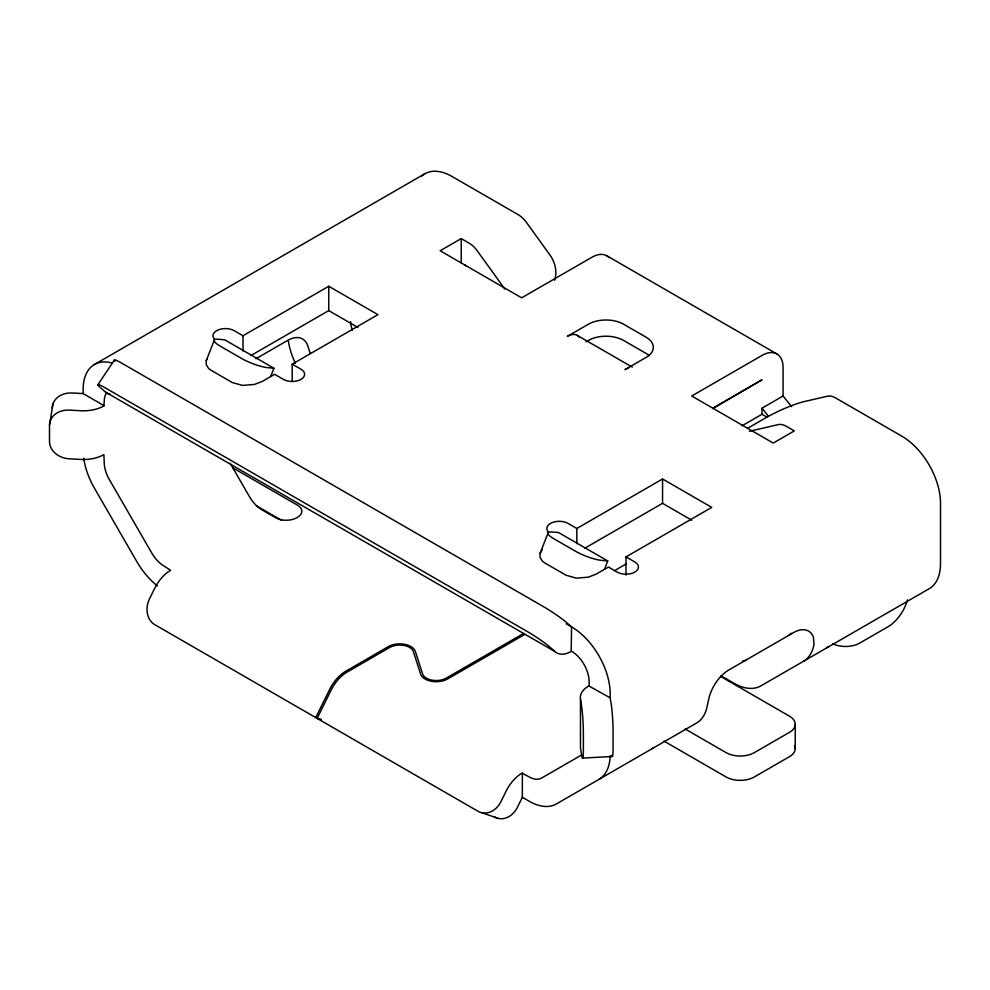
<?xml version="1.0" encoding="UTF-8"?>
<svg xmlns="http://www.w3.org/2000/svg" width="990" height="990" viewBox="0 0 990 990"><rect width="100%" height="100%" fill="white"/><g stroke="black" fill="none" stroke-linecap="round" stroke-linejoin="round"><path stroke-width="1.49" d="M214.446 339.818L206.254 360.669L206.205 364.543L208.544 368.416L211.192 370.359L232.279 382.524L242.501 385.419L254.541 384.429L262.56 381.274L274.626 374.307L283.412 379.38A12.425 7.178 0 0 0 300.985 379.38A12.425 7.178 0 0 0 300.985 369.233L292.199 364.159L292.199 380.903M548.262 532.546L540.07 553.398L540.02 557.271L542.359 561.144L545.007 563.075L566.094 575.252L576.316 578.148L588.357 577.158L596.376 574.002L608.442 567.035L617.228 572.109A12.425 7.178 0 0 0 634.8 572.109A12.425 7.178 0 0 0 634.8 561.961L626.014 556.887L626.014 575.153M321.23 719.482L315.736 717.589L154.811 624.678A19.874 16.125 -71 0 1 149.515 598.814L154.7 588.32A28.821 16.644 -60 0 1 170.626 570.277L164.192 566.169A24.849 14.343 60 0 1 151.767 553.051L109.358 479.581A24.849 14.343 60 0 1 104.21 462.268L103.876 454.633A28.821 16.644 0 0 1 80.821 459.434L69.288 458.815A19.874 16.162 9.2 0 1 49.5 441.515L49.5 425.292L52.94 403.982M270.678 376.584L273.921 368.218L224.73 339.818L218.642 339.273A19.874 4.195 21.2 0 0 220.523 346.302L241.61 358.479A19.874 4.195 21.2 0 0 267.832 367.674L273.921 368.218M604.494 569.312L607.736 560.946L558.546 532.546L552.457 532.001A19.874 4.195 21.2 0 0 554.338 539.03L575.425 551.195A19.874 4.195 21.2 0 0 601.648 560.402L607.736 560.946M206.254 360.669L207.083 358.739M540.07 553.398L542.26 549.524M315.736 717.589L329.695 689.349A28.821 16.644 -60 0 1 345.621 671.307L388.464 646.569A15.902 9.182 0 0 1 404.427 644.292A15.902 9.182 0 0 1 415.342 651.383L422.594 673.98A13.91 8.031 0 0 0 432.147 680.192A13.91 8.031 0 0 0 446.119 678.199L523.623 633.452M581.316 755.135L541.555 778.091A24.849 14.343 60 0 1 529.13 776.865L522.015 773.14A28.821 16.644 -60 0 0 506.088 791.196L500.903 801.69A19.874 16.125 -71 0 1 478.083 811.317L317.147 718.406L331.093 690.166A28.821 16.644 -60 0 1 347.032 672.111L389.874 647.373A13.91 8.031 0 0 1 403.833 645.381A13.91 8.031 0 0 1 413.387 651.593L420.639 674.19A15.902 9.182 0 0 0 431.553 681.293A15.902 9.182 0 0 0 447.517 679.016L525.022 634.268M522.349 772.943L522.349 797.297L517.386 807.357A19.874 16.125 -71 0 1 494.555 816.985M97.824 384.85L114.308 360.15M94.446 364.493L424.747 173.794M106.561 392.906A24.849 14.343 60 0 0 104.21 401.693L103.876 405.937A28.821 16.644 0 0 1 80.821 410.739L69.288 410.12A19.874 16.162 9.2 0 0 49.5 425.292M214.669 339.347A12.425 7.178 0 0 1 217.874 330.066A12.425 7.178 0 0 1 234.222 330.685L243.008 335.759L328.742 286.259L377.933 314.659L292.199 364.159M250.916 355.534L328.742 310.6L357.996 327.492M504.863 289.068L477.217 250.767A19.874 11.472 60 0 0 469.161 243.169L461.216 238.59L440.129 250.755L521.656 297.829L591.933 257.252A29.811 17.214 -60 0 1 609.197 257.66M255.965 358.714L287.632 340.424A29.811 17.214 -60 0 1 307.42 344.941L310.291 353.517M586.068 341.785L588.419 340.424A24.849 14.343 0 0 1 623.552 340.424L646.037 353.405A24.849 14.343 0 0 1 649.131 355.583M712.936 408.103L762.003 379.789L712.726 408.635M742.03 425.799L762.003 414.278L762.003 408.189L783.078 396.012L783.078 367.612A29.811 17.214 -60 0 0 762.003 355.435L691.725 396.012L773.24 443.075L794.327 430.91L786.382 426.319A19.874 11.472 60 0 0 778.313 424.599L749.343 431.293M747.45 428.385L765.901 417.743A29.811 4.232 -24.2 0 1 804.251 401.569L827.516 396.198A19.874 11.472 60 0 1 835.572 397.918L901.853 436.182A54.66 31.556 60 0 1 940.5 503.13L940.5 563.706A54.66 31.556 60 0 1 929.177 588.728L760.963 685.847A54.66 31.556 60 0 1 733.64 683.137L721.091 675.885M548.485 532.076A12.425 7.178 0 0 1 551.69 522.794A12.425 7.178 0 0 1 568.037 523.413L576.824 528.487L662.558 478.987L711.748 507.387L626.014 556.887M584.731 548.262L662.558 503.328L691.8 520.22M614.332 570.76L626.311 563.842M115.013 361.189A19.874 1.807 33.7 0 1 122.092 363.367L543.757 606.821A19.874 1.807 33.7 0 1 566.577 622.549L571.552 626.88L571.205 651.42A28.821 16.644 -60 0 1 555.279 651.766L105.509 392.089L100.324 387.585A19.874 1.807 33.7 0 1 105.608 388.068L527.274 631.509A19.874 1.807 33.7 0 1 550.093 647.25L555.279 651.766M611.709 755.37A19.874 1.51 86.9 0 0 613.07 748.155L613.07 731.932A19.874 1.497 86.9 0 0 611.226 704.286L610.199 697.888L588.79 685.897A28.821 16.644 0 0 0 580.474 699.212L580.474 747.896L581.538 754.553A19.874 1.51 86.9 0 0 583.382 749.752L583.382 733.528A19.874 1.497 86.9 0 0 581.538 705.882L580.474 699.212M582.466 758.093L612.154 756.496M104.21 405.752L83.123 393.575L72.06 392.981A19.874 16.162 9.2 0 0 52.26 408.152M317.147 718.406L321.267 719.829M482.019 812.815L498.49 818.482M606.833 255.779L776.902 353.962M762.003 414.278L767.213 417.285M577.269 335.387L632.276 367.142M720.559 676.393L789.401 716.141A19.874 11.472 0 0 1 789.401 732.377L754.269 752.66A19.874 11.472 0 0 1 726.153 752.66L685.105 728.962M566.193 623.787L571.552 626.88A54.66 31.556 60 0 1 610.199 693.829L610.199 697.888M232.588 467.701L297.47 505.16A14.912 8.613 0 0 1 297.47 517.337L296.765 517.733A14.912 8.613 0 0 1 275.678 517.733L261.88 509.763A24.849 14.343 60 0 1 249.455 496.646L230.175 463.258M256.422 505.803L281.581 520.332M663.931 741.077L726.153 777.002A19.874 11.472 0 0 0 754.269 777.002L789.401 756.719A19.874 11.472 0 0 0 794.549 745.631M522.349 797.297L529.13 801.207A54.66 31.556 60 0 0 556.467 803.917L696.564 723.022A54.66 31.556 60 0 0 707.194 706.006L709.174 697.257A29.811 17.214 -60 0 1 728.962 669.884L793.621 632.561A29.811 17.214 -60 0 1 813.409 637.077L814.015 644.329A54.66 31.556 60 0 1 803.385 661.357M783.078 396.012L791.678 406.704M762.003 408.189L768.389 416.134M795.23 724.259L795.23 748.601M662.558 478.987L662.558 503.328M589.112 685.711L589.112 681.652A24.849 14.343 60 0 0 571.552 651.222M576.824 528.487L576.824 543.708M461.216 238.59L461.216 262.932M328.742 286.259L328.742 310.6M243.008 335.759L243.008 350.98M83.123 393.575L83.123 389.515A54.66 31.556 60 0 1 111.771 362.946M83.717 458.197A54.66 31.556 60 0 0 94.446 488.194L136.855 561.652A54.66 31.556 60 0 0 157.472 585.944M610.174 755.84A54.66 31.556 60 0 1 598.876 779.427M654.143 747.512A54.66 31.556 60 0 1 651.668 748.712M791.06 633.229A24.849 14.343 60 0 1 788.473 635.53M746.064 660.021A24.849 14.343 60 0 1 742.426 661.147M352.341 330.314A24.849 14.343 60 0 1 350.559 321.639M464.731 264.961A9.937 5.742 60 0 1 466.142 265.951M628.601 368.094A19.874 11.472 -60 0 0 624.962 369.641L646.037 357.464A24.849 14.343 0 0 0 646.037 337.182L623.552 324.2A24.849 14.343 0 0 0 588.419 324.2L567.332 336.365A19.874 11.472 -60 0 1 579.509 337.454M421.406 176.269A54.66 31.556 60 0 1 452.071 176.505L518.352 214.768A19.874 11.472 60 0 1 526.408 222.366L549.673 254.603A29.811 23.97 43 0 1 554.561 280.219M295.354 363.256A54.66 31.556 60 0 1 288.325 340.832M829.137 646.482A54.66 31.556 60 0 1 826.662 647.683M832.85 643.785A19.874 11.472 0 0 0 859.679 643.116L887.795 626.88A29.811 17.214 -60 0 0 907.471 599.89M109.964 394.28A28.821 16.644 -60 0 1 105.509 392.089"/></g></svg>
